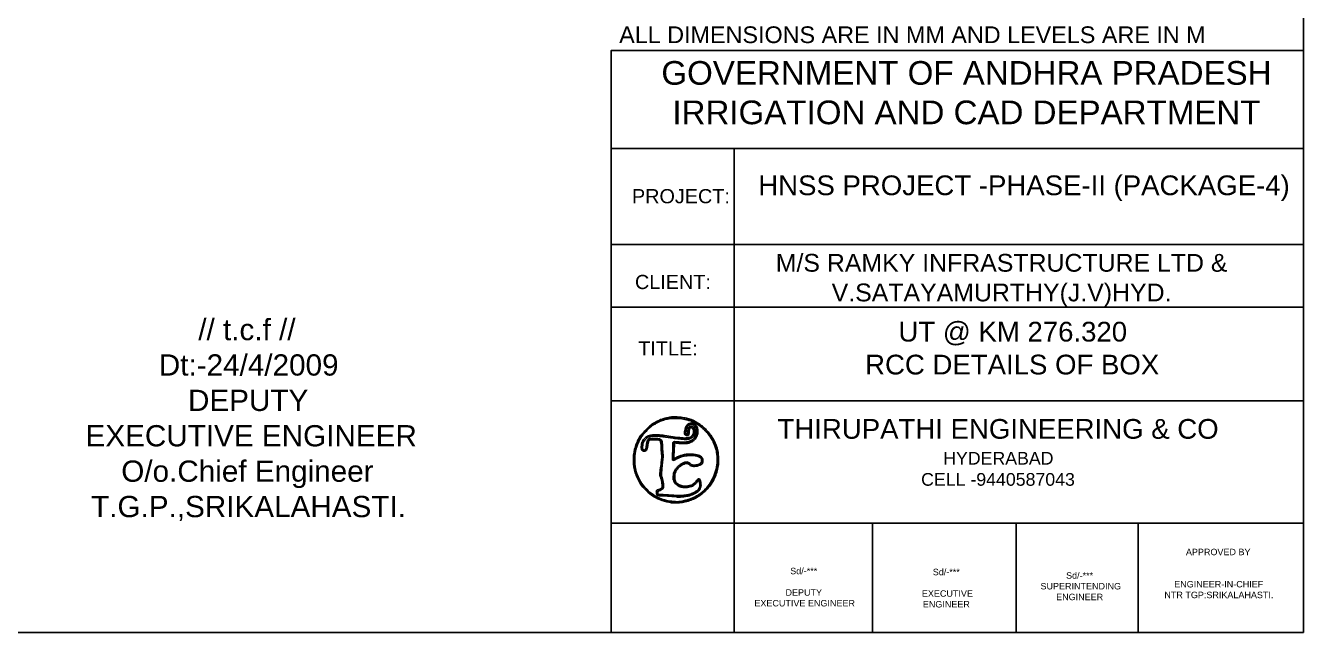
# Model space of a CAD drawing. Header units: millimetres. Extents: x 5124 to 6568637, y 2311 to 91879094.
# Drawn here: x 3840874 to 3849414, y 45936406 to 45940462 of the extents above; entities that cross this region are included whole.
import ezdxf

# ---------------------------------------------------------------- set-up
doc = ezdxf.new("R2010")
doc.units = ezdxf.units.MM
doc.header["$MEASUREMENT"] = 0
for name, color, linetype in [('DIMENSION', 7, 'Continuous'), ('DRAWING', 7, 'Continuous'), ('TEXT', 7, 'Continuous')]:
    doc.layers.add(name, color=color, linetype=linetype)
doc.styles.get("Standard").update_dxf_attribs({"font": 'arial.ttf', "height": 150})
doc.dimstyles.get("Standard").update_dxf_attribs({"dimtxt": 200, "dimasz": 110, "dimexe": 0.18, "dimexo": 0.0625, "dimgap": 0.09, "dimtad": 0, "dimtih": 1, "dimtoh": 1, "dimdec": 0, "dimzin": 0, "dimdsep": 46, "dimtxsty": 'Standard', "dimblk": 'OBLIQUE', "dimcen": 0.09, "dimse1": 1, "dimse2": 1, "dimadec": 0, "dimazin": 0, "dimtfac": 1, "dimtdec": 0, "dimtofl": 0, "dimtmove": 0, "dimatfit": 3, "dimfxl": 1, "dimtolj": 1, "dimtzin": 0, "dimarcsym": 0})

# ---------------------------------------------------------------- blocks, each defined once
blk = doc.blocks.new('_Oblique')
at = {"color": 0, "linetype": 'ByBlock', "lineweight": -2}
blk.add_line((-0.5, -0.5), (0.5, 0.5), dxfattribs=at)
blk = doc.blocks.new('*D139')
at = {"layer": 'Defpoints', "color": 0, "transparency": 16777216}
for p in [(3846363, 45946450.2), (3846363, 45946273), (3845817.6, 45939916.5)]:
    blk.add_point(p, dxfattribs=at)
at = {"layer": 'DIMENSION', "color": 0, "lineweight": -2, "transparency": 16777216}
for p, q in [((3845817.6, 45946273), (3845976.1, 45946273)), ((3846363, 45946273), (3846313.2, 45946273))]:
    blk.add_line(p, q, dxfattribs=at)
at = {"layer": 'DIMENSION', "color": 0, "lineweight": -2, "transparency": 16777216, "xscale": 95, "yscale": 95, "zscale": 95, "rotation": 180}
blk.add_blockref('_Oblique', (3845817.6, 45946273), dxfattribs=at)
at = {"layer": 'DIMENSION', "color": 0, "lineweight": -2, "transparency": 16777216, "xscale": 95, "yscale": 95, "zscale": 95}
blk.add_blockref('_Oblique', (3846363, 45946273), dxfattribs=at)
at = {"layer": 'DIMENSION', "color": 0, "transparency": 16777216, "insert": (3846144.7, 45946273), "char_height": 150, "attachment_point": 5}
blk.add_mtext('\\A1;400', dxfattribs=at)

msp = doc.modelspace()

# ---------------------------------------------------------------- linework, layer by layer
for points in [[(3845172.8, 45937843.2, 0.011371), (3845141.4, 45937835.6, 0.02579), (3845118.1, 45937828.2, 0.027062), (3845096.4, 45937818.6, 0.013799), (3845070.3, 45937804.3, 0.049276), (3845046.6, 45937787.3, 0.020623), (3845018.3, 45937760.1, 0.020736), (3844991.7, 45937730.1, 0.039557), (3844973.5, 45937703.5, 0.070595), (3844944.2, 45937631, 0.067578), (3844935.7, 45937552, 0.067285), (3844948.6, 45937473.3, 0.06891), (3844981.8, 45937401.6, 0.057705), (3845020.9, 45937353.9, 0.054334), (3845070.7, 45937315.3, 0.05355), (3845128.2, 45937287.9, 0.052844), (3845190.6, 45937273.2, 0.040381), (3845225.7, 45937271.6, 0.03202), (3845263.5, 45937275.3, 0.031364), (3845301.4, 45937284, 0.03411), (3845336.8, 45937297.2, 0.075635), (3845407.7, 45937343.3, 0.073326), (3845462.7, 45937408.9, 0.073591), (3845496.2, 45937487.2, 0.077104), (3845504.8, 45937570.7, 0.004861), (3845503.4, 45937593.8, 0.019003), (3845501.9, 45937608.1, 0.02286), (3845499.4, 45937620.8, 0.009468), (3845494.9, 45937637.8, 0.065489), (3845467.5, 45937701.7, 0.057691), (3845423.4, 45937759.4, 0.058022), (3845367.7, 45937805.2, 0.068022), (3845305.7, 45937834, 0.035725), (3845274.5, 45937841.3, 0.021943), (3845237, 45937845.5, 0.021989), (3845200.4, 45937846.5, 0.048915)], [(3845290.8, 45937827.9, -0.010053), (3845311.2, 45937822, -0.02116), (3845326.8, 45937816.5, -0.022523), (3845341.2, 45937809.9, -0.013074), (3845358, 45937800.7, -0.040153), (3845389.2, 45937779.1, -0.032263), (3845419.2, 45937751.1, -0.031944), (3845445.6, 45937719.2, -0.036921), (3845466.3, 45937685.6, -0.012801), (3845473.3, 45937671.2, -0.018323), (3845478.8, 45937658.1, -0.011926), (3845482.5, 45937647.2, -0.421559), (3845481.4, 45937645, 0.438354), (3845481.2, 45937644.7, 0.035377), (3845481.7, 45937643.6, 0.030088), (3845482.6, 45937642.2, 0.016409), (3845483.8, 45937640.5, -0.136522), (3845490, 45937626.8, -0.015322), (3845494.1, 45937592.4, -0.019775), (3845495.8, 45937555.6, -0.035566), (3845494, 45937525.5, -0.046854), (3845481.3, 45937470.9, -0.049001), (3845458.9, 45937420.5, -0.049074), (3845427.1, 45937375.5, -0.047266), (3845386.8, 45937336.9, -0.036649), (3845365, 45937322.2, -0.020541), (3845336.7, 45937307.4, -0.020402), (3845308.2, 45937295.3, -0.050634), (3845286.3, 45937289.6, 0.011096), (3845282.2, 45937288.8, 0.006376), (3845277.3, 45937287.8, 0.006368), (3845272.5, 45937286.6, 0.010561), (3845268.4, 45937285.5, -0.075797), (3845230.6, 45937280, -0.036256), (3845181.6, 45937284, -0.035773), (3845131.8, 45937295.4, -0.053967), (3845090.9, 45937312.9, -0.043816), (3845044.7, 45937344.6, -0.050353), (3845006.9, 45937382.5, -0.04992), (3844977.3, 45937427.5, -0.041857), (3844955.1, 45937480.2, -0.041799), (3844948.6, 45937507.8, -0.022952), (3844945.1, 45937542.4, -0.022835), (3844944.7, 45937577.8, -0.036198), (3844947.9, 45937607.9, -0.027029), (3844954.2, 45937634.2, -0.021589), (3844963.7, 45937661.8, -0.021847), (3844975.3, 45937688, -0.030803), (3844988.1, 45937710.1, -0.030973), (3845003.7, 45937730.8, -0.014365), (3845026.3, 45937755.7, -0.013732), (3845049.5, 45937778.5, -0.048124), (3845066.1, 45937791.3, -0.015617), (3845079.4, 45937798.9, -0.006514), (3845097.7, 45937808.5, -0.006284), (3845115.8, 45937817.5, -0.02113), (3845128, 45937822.6, -0.047647), (3845164.6, 45937832.5, -0.034153), (3845206.8, 45937836.8, -0.033468), (3845250.3, 45937835.3, -0.039389)], [(3845307.2, 45937802.2, 0.079905), (3845299.7, 45937797.5, 0.042826), (3845292.1, 45937789.7, 0.042991), (3845286.1, 45937780.9, 0.097401), (3845283.5, 45937773.3, -0.017144), (3845282.8, 45937769, -0.007361), (3845281.6, 45937763.3, -0.007273), (3845280.2, 45937757.3, -0.009527), (3845278.6, 45937751.9, 0.057314), (3845276.7, 45937741.2, 0.105744), (3845278, 45937732.5, 0.129803), (3845282.5, 45937726.2, 0.112787), (3845289.6, 45937722.6, 0.089359), (3845298.2, 45937722, 0.205539), (3845303.6, 45937725.1, 0.119945), (3845307, 45937732.8, 0.023277), (3845308.9, 45937747.9, -0.017196), (3845310.6, 45937763.4, -0.101894), (3845313.4, 45937771.1, -0.209902), (3845318, 45937774.2, -0.109281), (3845325, 45937774, -0.199104), (3845333.8, 45937767.4, -0.104543), (3845338.3, 45937754.3, -0.087788), (3845337.5, 45937738.3, -0.092435), (3845331.1, 45937723.9, -0.140361), (3845316.5, 45937711.7, -0.085225), (3845294.5, 45937706.1, -0.045138), (3845259.9, 45937706.6, -0.010085), (3845201.2, 45937714, 0.001129), (3845144.3, 45937722.1, 0.010475), (3845119.6, 45937725.1, 0.019654), (3845101, 45937726.2, 0.009807), (3845077.3, 45937726.2, 0.021045), (3845052.3, 45937724.7, 0.064199), (3845035.8, 45937720.8, 0.07759), (3845022.6, 45937713.3, 0.04157), (3845008.9, 45937700.4, 0.033858), (3844999.4, 45937688.5, 0.055821), (3844993.4, 45937677.1, 0.056084), (3844990.1, 45937664.7, 0.03454), (3844988.8, 45937649.7, 0.036481), (3844989.7, 45937634.5, 0.103396), (3844993.2, 45937624.6, 0.148662), (3844999.5, 45937619, 0.109578), (3845008.6, 45937616.9, 0.120124), (3845017.6, 45937619.1, 0.145), (3845023.9, 45937625.2, 0.076305), (3845028.4, 45937636.9, 0.015923), (3845032.3, 45937658.7, -0.009484), (3845034.2, 45937669.5, -0.012925), (3845036.2, 45937679.2, -0.009784), (3845038.3, 45937687.1, -0.12767), (3845039.8, 45937689.7, -0.187867), (3845045.8, 45937692.3, -0.006627), (3845071.2, 45937693, -0.01166), (3845095.8, 45937692.9, -0.060862), (3845109.2, 45937690.8, -0.161099), (3845114.8, 45937687.1, -0.110854), (3845118, 45937680.1, -0.037878), (3845119.9, 45937666.6, -0.003666), (3845121.9, 45937633.4, 0.004284), (3845122.6, 45937621.2, 0.004704), (3845123.5, 45937609.5, 0.004401), (3845124.5, 45937599.5, 0.023561), (3845125.3, 45937594.1, -0.066487), (3845125.9, 45937584.4, -0.007257), (3845124.1, 45937562.3, -0.006419), (3845120.6, 45937530.2, -0.001903), (3845114.4, 45937481.1, 0.0101), (3845112.8, 45937466.5, 0.046767), (3845112.9, 45937458.1, 0.054451), (3845114.5, 45937450.4, 0.016832), (3845118.5, 45937439.3, -0.025497), (3845121.7, 45937430.2, -0.017703), (3845124.3, 45937419.7, -0.016989), (3845126.3, 45937408.5, -0.017395), (3845127.5, 45937397.2), (3845129.3, 45937373), (3845117.8, 45937366.6, -0.015536), (3845113.1, 45937364.1, -0.017122), (3845108.3, 45937362, -0.016739), (3845104.2, 45937360.5, -0.078777), (3845101.7, 45937360.1, 0.131176), (3845095.7, 45937358.5, 0.136592), (3845091.4, 45937354.2, 0.106124), (3845089.3, 45937347.2, 0.058162), (3845089.6, 45937338.3, 0.016688), (3845090.5, 45937333.3, 0.019181), (3845091.7, 45937328.6, 0.018627), (3845093.1, 45937324.7, 0.096084), (3845094.3, 45937322.8, 0.155202), (3845096.4, 45937321.6, 0.015688), (3845102.1, 45937320.6, 0.01847), (3845109.2, 45937319.9, 0.013691), (3845117, 45937319.6, -0.011921), (3845143.7, 45937318.6, -0.00413), (3845182, 45937315.9, -0.001098), (3845222.7, 45937312.7, -0.118504), (3845227.9, 45937311, 0.16291), (3845233.8, 45937309.6, 0.003581), (3845263.5, 45937312.6, 0.008625), (3845292.1, 45937316.1, 0.028406), (3845310.7, 45937319.8, 0.032579), (3845328.3, 45937325.7, 0.025466), (3845346.5, 45937334.2, 0.026004), (3845362.6, 45937343.8, 0.061344), (3845373.1, 45937352.9, 0.068447), (3845382.4, 45937366.5, 0.076262), (3845387.2, 45937381.6, 0.067476), (3845387.6, 45937398.9, 0.040065), (3845383.6, 45937419.3, 0.044341), (3845380, 45937429, 0.167899), (3845375.4, 45937433.5, 0.248042), (3845370.3, 45937433.4, 0.093969), (3845364.6, 45937428.6, -0.014529), (3845346.7, 45937407.6, -0.059632), (3845334.1, 45937396.7, -0.07471), (3845320.7, 45937390.3, -0.031322), (3845301.2, 45937385.6, -0.011719), (3845288.8, 45937383.8, -0.030157), (3845279.7, 45937383.2, -0.035481), (3845271.6, 45937383.7, -0.022756), (3845262.2, 45937385.4, -0.041651), (3845247.7, 45937390.1, -0.044873), (3845234.6, 45937397, -0.048687), (3845224, 45937405.4, -0.078972), (3845217.1, 45937414.6, -0.088886), (3845212.9, 45937427.8, -0.038681), (3845211.9, 45937446.3, -0.038538), (3845213.8, 45937465.2, -0.068656), (3845218.6, 45937480, -0.047822), (3845227.3, 45937494.4, -0.035478), (3845239.5, 45937508.4, -0.035754), (3845253.3, 45937520.4, -0.052131), (3845267.2, 45937528.7, -0.030465), (3845281.9, 45937534.5, -0.089851), (3845292.6, 45937536, -0.11423), (3845301.7, 45937533.5, -0.067663), (3845310.8, 45937526.8, 0.096235), (3845322.3, 45937519.3, 0.073317), (3845336.9, 45937515.7, 0.064558), (3845353.7, 45937516.3, 0.048869), (3845371.6, 45937521.1, 0.015923), (3845388.1, 45937527.9, 0.109612), (3845395, 45937533.1, 0.141247), (3845398.3, 45937540.2, 0.03256), (3845399.4, 45937553.5, 0.013265), (3845399.3, 45937563.8, 0.061516), (3845398.4, 45937569.6, 0.091027), (3845396.3, 45937573.9, 0.050414), (3845392.3, 45937578.3, 0.128873), (3845360.8, 45937594.2, 0.05989), (3845314.9, 45937598.6, 0.055893), (3845264.8, 45937591.6, 0.065288), (3845220.2, 45937573.9, -0.008116), (3845214.8, 45937571, -0.012981), (3845210, 45937568.7, -0.006773), (3845206.1, 45937566.9, -0.304845), (3845205.2, 45937567.1, -0.211798), (3845204.9, 45937568.1, -0.000838), (3845205.5, 45937579.9, -0.003985), (3845206.3, 45937593.4, -0.002472), (3845207.5, 45937609.3, 0.004385), (3845208.6, 45937625.9, 0.005065), (3845209.4, 45937641.7, 0.004554), (3845209.9, 45937655.1, 0.029433), (3845209.6, 45937661.9), (3845208.5, 45937673.4), (3845222, 45937671.3, 0.022308), (3845229.4, 45937670.5, 0.005402), (3845241.7, 45937669.8, 0.005531), (3845255.7, 45937669.4, 0.005473), (3845269.9, 45937669.2, 0.006594), (3845289.9, 45937669.5, 0.031106), (3845301.3, 45937670.6, 0.045299), (3845310.4, 45937672.8, 0.025886), (3845320.9, 45937677, 0.074598), (3845340.4, 45937690, 0.070434), (3845355.7, 45937708.4, 0.07263), (3845365, 45937729.7, 0.089071), (3845366.9, 45937751.3, 0.01957), (3845364.9, 45937766.9, 0.056074), (3845361.8, 45937777.4, 0.065261), (3845356.9, 45937786, 0.034277), (3845348.6, 45937795.3, 0.027009), (3845343, 45937800.4, 0.068734), (3845338.3, 45937803.2, 0.07176), (3845333.1, 45937804.5, 0.031521), (3845326, 45937804.9, 0.016443), (3845320.7, 45937804.6, 0.015199), (3845315.2, 45937804, 0.015395), (3845310.4, 45937803.2, 0.04795)], [(3845339, 45937792.4, -0.056619), (3845347.4, 45937783.8, -0.070112), (3845352.9, 45937774.1, -0.063176), (3845356, 45937762.5, -0.036102), (3845356.8, 45937748, -0.026103), (3845355.8, 45937733.2, -0.05922), (3845353.2, 45937722.3, -0.061276), (3845348.1, 45937712.5, -0.029698), (3845339.5, 45937701.4, -0.094532), (3845322.6, 45937688.3, -0.069609), (3845300.2, 45937680.5, -0.05177), (3845270.5, 45937677.7, -0.023109), (3845231.3, 45937680, 0.014899), (3845211.8, 45937681.4, 0.124815), (3845203.2, 45937679.6, 0.252886), (3845199.5, 45937674.5, 0.073732), (3845199.7, 45937664.6, -0.042717), (3845200.3, 45937657.8, -0.005288), (3845200.1, 45937642.9, -0.006212), (3845199.4, 45937625.2, -0.005103), (3845198.3, 45937606.4, 0.004606), (3845197.1, 45937586, 0.010714), (3845196.6, 45937570.7, 0.007341), (3845196.7, 45937559.2, 0.193504), (3845197.9, 45937556.4, 0.272952), (3845200.4, 45937555.7, 0.017404), (3845208, 45937558.2, 0.018882), (3845218.2, 45937562.3, 0.007944), (3845231.6, 45937568.7, -0.00991), (3845249.7, 45937577.1, -0.029968), (3845262.4, 45937581.9, -0.03192), (3845275.1, 45937584.9, -0.012489), (3845293.1, 45937587.5, -0.031624), (3845323.5, 45937589.3, -0.042774), (3845350.9, 45937586.8, -0.049658), (3845373.3, 45937580.4, -0.102801), (3845388.4, 45937570.5, -0.146745), (3845391.3, 45937565, -0.055372), (3845392.1, 45937556.3, -0.054274), (3845391, 45937547.2, -0.094139), (3845387.9, 45937540.3, -0.119575), (3845381.2, 45937534.4, -0.039208), (3845369.2, 45937529.3, -0.03788), (3845354.9, 45937525.6, -0.043914), (3845341, 45937524.4, -0.027336), (3845332.9, 45937524.8, -0.068469), (3845327.1, 45937526.3, -0.065144), (3845321.8, 45937529.3, -0.022939), (3845315.1, 45937534.8, 0.07041), (3845303.6, 45937542.6, 0.111511), (3845292.1, 45937545.3, 0.08847), (3845278.7, 45937543, 0.032101), (3845260.9, 45937535.3, 0.049567), (3845245.8, 45937525.6, 0.035227), (3845230.9, 45937512, 0.034846), (3845217.9, 45937496.3, 0.044392), (3845208.4, 45937480, 0.072348), (3845204.7, 45937468.1, 0.020236), (3845202.5, 45937448.8, 0.012952), (3845201.6, 45937429.3, 0.265664), (3845204.3, 45937424.3, -0.115377), (3845205.4, 45937423.2, -0.049412), (3845206.3, 45937421.3, -0.04534), (3845207, 45937419, -0.044785), (3845207.2, 45937416.6, 0.179828), (3845210.2, 45937408.5, 0.032309), (3845221.7, 45937396.8, 0.035345), (3845235.6, 45937386, 0.067561), (3845248.3, 45937379.8, 0.028537), (3845263, 45937375.9, 0.039847), (3845276.4, 45937374.2, 0.038236), (3845290.5, 45937374.6, 0.023572), (3845306.7, 45937377.2, 0.033201), (3845323.5, 45937381.8, 0.052304), (3845337, 45937388.1, 0.054197), (3845348.6, 45937396.9, 0.038969), (3845359.4, 45937409, -0.007998), (3845363.6, 45937414.2, -0.011914), (3845367.4, 45937418.7, -0.007046), (3845370.7, 45937422.2, -0.189724), (3845371.8, 45937422.7, -0.31512), (3845372.8, 45937422.2, -0.012989), (3845374.3, 45937418.4, -0.018519), (3845375.9, 45937413.6, -0.0116), (3845377.4, 45937407.8, -0.076654), (3845379.2, 45937386.2, -0.116551), (3845373.6, 45937368.2, -0.101292), (3845359.8, 45937353, -0.047771), (3845336.9, 45937339.4, -0.047916), (3845307.2, 45937328.7, -0.038807), (3845273.8, 45937322.9, -0.030246), (3845232.8, 45937321.5, -0.013533), (3845178.8, 45937324.4, 0.003397), (3845161.4, 45937325.6, 0.003258), (3845143.8, 45937326.7, 0.003226), (3845128.2, 45937327.4, 0.011736), (3845118.3, 45937327.6), (3845099.7, 45937327.5), (3845099.7, 45937336.4), (3845099.7, 45937343.3), (3845099.7, 45937347.5, -0.255878), (3845100.3, 45937348.5, -0.021331), (3845103.1, 45937350.2, -0.024284), (3845106.9, 45937351.9, -0.016153), (3845111.4, 45937353.6, 0.029102), (3845116.4, 45937355.6, 0.019825), (3845121.9, 45937358.4, 0.020023), (3845127, 45937361.6, 0.037497), (3845130.7, 45937364.6, 0.047773), (3845135.1, 45937369.5, 0.109676), (3845137.1, 45937374.1, 0.059805), (3845137.6, 45937380.6, 0.007063), (3845136.8, 45937395.1, 0.017193), (3845135.7, 45937405.3, 0.01193), (3845133.8, 45937416.8, 0.012048), (3845131.4, 45937427.7, 0.024163), (3845128.9, 45937436.2, -0.021994), (3845125.8, 45937446.8, -0.038871), (3845124.2, 45937455.9, -0.030789), (3845124, 45937466.4, -0.009072), (3845124.8, 45937482.4, -0.001709), (3845125.6, 45937494, -0.001884), (3845126.5, 45937505.2, -0.001751), (3845127.4, 45937514.7, -0.009616), (3845127.9, 45937519.9, 0.002783), (3845132.6, 45937557.4, 0.015642), (3845134.4, 45937577.6, 0.027419), (3845134.4, 45937592.2, 0.025052), (3845132.8, 45937607.3, -0.013359), (3845131.6, 45937617.2, -0.007032), (3845130.5, 45937629.6, -0.006991), (3845129.7, 45937642.3, -0.010691), (3845129.5, 45937653.3, 0.009817), (3845129.1, 45937673.4, 0.054013), (3845127.5, 45937684, 0.099692), (3845124.1, 45937690.9, 0.084336), (3845118.2, 45937696.4, 0.111049), (3845107.6, 45937700.4, 0.01671), (3845084.8, 45937702.7, 0.019303), (3845061.4, 45937703.5, 0.061247), (3845045.9, 45937701.5, 0.116126), (3845037, 45937696.8, 0.097571), (3845030.5, 45937688.4, 0.067516), (3845026, 45937675.4, 0.026486), (3845023.2, 45937656.6, -0.029178), (3845020.7, 45937640.2, -0.08956), (3845016.5, 45937629.8, -0.186289), (3845010.8, 45937625.6, -0.209405), (3845004.1, 45937626.6, -0.132851), (3844999.1, 45937632, -0.091992), (3844996.6, 45937640, -0.064225), (3844996.7, 45937651, -0.027894), (3844999.6, 45937665.3, -0.043994), (3845004.4, 45937679.1, -0.055217), (3845011.4, 45937690.8, -0.053692), (3845020.9, 45937700.9, -0.038475), (3845033.4, 45937710, -0.115688), (3845053.1, 45937716.6, -0.031518), (3845086.1, 45937717.7, -0.022483), (3845133.2, 45937714.1, -0.007666), (3845201.2, 45937704.7, 0.006179), (3845222, 45937701.8, 0.0054), (3845243.9, 45937699.2, 0.005436), (3845263.7, 45937697.3, 0.016056), (3845277.3, 45937696.6, 0.009603), (3845292.6, 45937696.6, 0.036421), (3845302.1, 45937697.5, 0.048057), (3845310, 45937699.6, 0.026799), (3845319.1, 45937703.5, 0.051449), (3845331.9, 45937711.6, 0.079901), (3845340.7, 45937721.2, 0.083725), (3845345.8, 45937732.7, 0.062275), (3845347.5, 45937746.6, 0.027547), (3845347.1, 45937753.5, 0.025908), (3845346, 45937760.5, 0.027051), (3845344.2, 45937767, 0.042534), (3845341.9, 45937772.2, 0.029286), (3845338.3, 45937778.1, 0.113768), (3845335.2, 45937781, 0.10469), (3845330.9, 45937782.3, 0.022841), (3845323.3, 45937782.7, 0.022154), (3845315.6, 45937782.3, 0.107946), (3845311.4, 45937781, 0.118554), (3845308.4, 45937778.2, 0.029201), (3845305, 45937772.2, 0.04357), (3845302.9, 45937767, 0.022936), (3845301.2, 45937760.3, 0.022268), (3845300.1, 45937753, 0.027017), (3845299.7, 45937746.1, -0.013965), (3845299.5, 45937738.7, -0.050225), (3845298.8, 45937734, -0.097184), (3845297.5, 45937731.3, -0.23583), (3845295.6, 45937730.4, -0.162421), (3845290.4, 45937732.1, -0.180712), (3845287.6, 45937736.6, -0.084641), (3845287.2, 45937744.9, -0.019045), (3845289.5, 45937758.8, -0.042593), (3845294.5, 45937775.6, -0.090406), (3845301.6, 45937787.1, -0.113659), (3845311.1, 45937793.7, -0.096515), (3845323.1, 45937796.1, -0.029399), (3845327.8, 45937795.8, -0.028215), (3845332.4, 45937795, -0.029397), (3845336.5, 45937793.8, -0.08398)]]:
    msp.add_lwpolyline(points, format="xyb", close=True)
at = {"layer": 'DRAWING'}
msp.add_lwpolyline([(3824500.5, 45953844), (3849413.9, 45953844), (3849413.9, 45936405.9), (3824500.5, 45936405.9)], close=True, dxfattribs=at)
at = {"layer": 'TEXT'}
for points in [[(3849413.9, 45940296.4), (3844788.4, 45940296.4), (3844788.4, 45936405.9), (3849413.9, 45936405.9)], [(3844788.4, 45939641), (3849413.9, 45939641), (3849413.9, 45938999.7), (3844788.4, 45938999.7)], [(3844788.4, 45938580.9), (3849413.9, 45938580.9), (3849413.9, 45937955), (3844788.4, 45937955)], [(3844788.4, 45937135.9), (3849413.9, 45937135.9), (3849413.9, 45936405.9), (3844788.4, 45936405.9)]]:
    msp.add_lwpolyline(points, close=True, dxfattribs=at)
for points in [[(3845609.8, 45939641), (3845609.8, 45936405.9)], [(3846534, 45937135.9), (3846534, 45936405.9)], [(3847493.7, 45937135.9), (3847493.7, 45936405.9)], [(3848308.6, 45937135.9), (3848308.6, 45936405.9)]]:
    msp.add_lwpolyline(points, dxfattribs=at)

# ---------------------------------------------------------------- texts
at = {"layer": 'TEXT', "attachment_point": 1}
for s, insert, char_height, width in [('ALL DIMENSIONS ARE IN MM AND LEVELS ARE IN M', (3844840.9, 45940457), 111.717, 3986.763), ('PROJECT:', (3844926.5, 45939369.4), 94.76, 884.101), ('\\pi6.7615;M/S RAMKY INFRASTRUCTURE LTD &\\P\\pi380.17;V.SATAYAMURTHY(J.V)HYD.', (3845880.8, 45938936.1), 118.953, 3016.472), ('CLIENT:', (3844946.5, 45938795.9), 94.76, 884.101), ('\\pi937.82;// t.c.f //\\P\\pi674.11;Dt:-24/4/2009\\P\\pi869.13;DEPUTY \\P\\pi129.3; EXECUTIVE ENGINEER\\P\\pi423.12;O/o.Chief Engineer\\P\\pi221.56;T.G.P.,SRIKALAHASTI.', (3841090.2, 45938501.4), 141.927, 2525.64), ('\\pi1294.5;UT @ KM 276.320\\P\\pi1072.1;RCC DETAILS OF BOX', (3845412.5, 45938482.2), 131.892, 4094.277), ('TITLE:', (3844968.3, 45938351.9), 94.76, 513.822), ('\\pi579.28;THIRUPATHI ENGINEERING & CO\\P\\pi1686.4;{\\H0.64302x;HYDERABAD\\P\\pi1539;CELL -9440587043}', (3845319.9, 45937832.5), 131.892, 4094.277), ('\\pi146.58;APPROVED BY\\P\\pi362.01;\\P\\pi345.29;  \\P\\pi68.27;ENGINEER-IN-CHIEF\\P\\pi2.5069;NTR TGP:SRIKALAHASTI.', (3848482.1, 45936965.3), 43.069, 724.019), ('\\pi992.99;Sd/-***\\P\\pi1080.9;\\P\\pi961.4;DEPUTY \\P\\pi736.9; EXECUTIVE ENGINEER', (3844991.1, 45936838.2), 43.069, 2161.742), ('\\pi992.99;Sd/-***\\P\\pi1072.5; \\P\\pi903.62; EXECUTIVE \\P\\pi926.5;ENGINEER', (3845943.8, 45936831.3), 43.069, 2161.742), ('\\pi992.99;Sd/-***\\P\\pi805.29; SUPERINTENDING  \\P\\pi926.5;ENGINEER', (3846834.7, 45936808.3), 43.069, 2161.742)]:
    msp.add_mtext(s, dxfattribs=dict(at, insert=insert, char_height=char_height, width=width))
at = {"layer": 'TEXT', "color": 7, "width": 4513.661, "attachment_point": 5}
for s, insert, char_height in [('GOVERNMENT OF ANDHRA PRADESH\\PIRRIGATION AND CAD DEPARTMENT', (3847161.8, 45940012.9), 158.27), ('HNSS PROJECT -PHASE-II (PACKAGE-4)', (3847546.5, 45939374.8), 131.892)]:
    msp.add_mtext(s, dxfattribs=dict(at, insert=insert, char_height=char_height))

# ---------------------------------------------------------------- dimensions: what is measured, and where the dimension line sits
at = {"layer": 'DIMENSION'}
dim = msp.add_linear_dim(base=(3846363, 45946273), p1=(3845817.6, 45939916.5), p2=(3846363, 45946450.2), text='400', dimstyle='Standard', override={"dimasz": 95, "dimfxl": 2000, "dimarcsym": 1}, dxfattribs=at)
dim.commit()
dim.dimension.update_dxf_attribs({"geometry": '*D139', "text_midpoint": (3846144.7, 45946273), "dimtype": 160})

doc.saveas('drawing.dxf')
